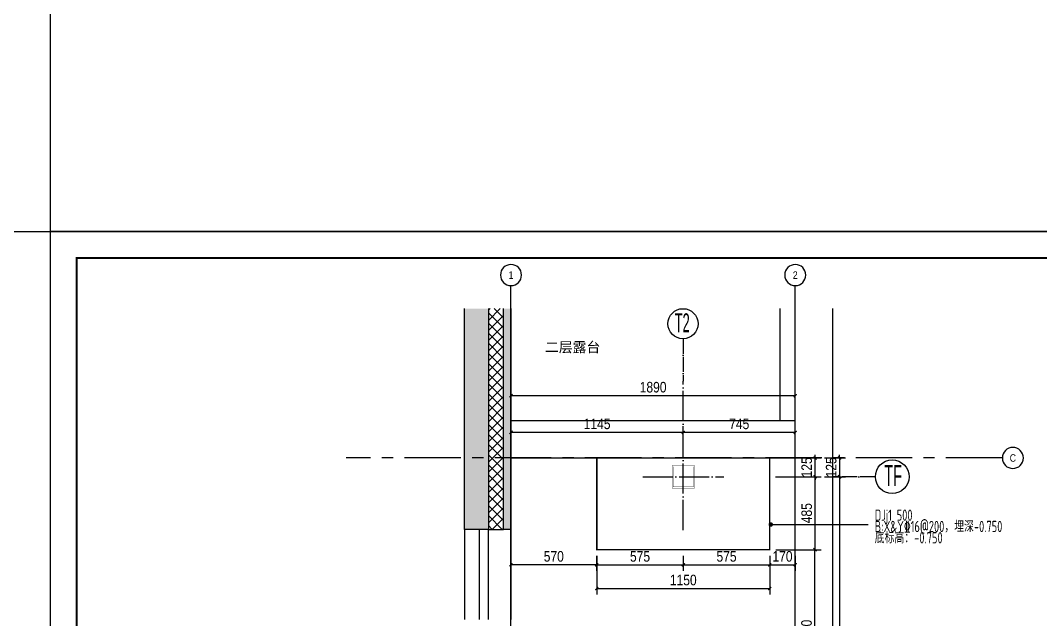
# Model space of a CAD drawing. Extents: x -40040 to 35635, y -182662 to -38118.
# Drawn here: x -9195 to -2412, y -90702 to -86717 of the extents above; entities that cross this region are included whole.
import ezdxf
from ezdxf.enums import TextEntityAlignment as Align

# ---------------------------------------------------------------- set-up
doc = ezdxf.new("R2010")
doc.units = 0
doc.header["$LTSCALE"] = 1000
doc.header["$MEASUREMENT"] = 0
doc.linetypes.add('CENTER', pattern=[2, 1.25, -0.25, 0.25, -0.25])
doc.linetypes.add('DOTE', pattern=[2.42, 2, -0.2, 0.02, -0.2])
doc.layers.add('_0', color=7, linetype='Continuous', lineweight=25)
for name, color, linetype in [('A', 163, 'CENTER'), ('A-ANNO-DIMS', 6, 'Continuous'), ('A-ANNO-NOTE', 4, 'Continuous'), ('A-FLOR-STRS', 54, 'Continuous'), ('A-FURN-PATT-251', 251, 'Continuous'), ('A-SECT-005', 5, 'Continuous'), ('A-WALL-FULL', 5, 'Continuous'), ('AXIS', 3, 'Continuous'), ('GL', 131, 'Continuous'), ('JC', 7, 'Continuous'), ('S-GRID-IDEN', 4, 'Continuous'), ('核对', 2, 'Continuous')]:
    doc.layers.add(name, color=color, linetype=linetype)
doc.layers.add('A-ANNO-NPLT', color=250, linetype='Continuous', plot=False)
doc.styles.add('DIM', font='ARIALN.TTF')
doc.styles.add('DIM_T3', font='ARIALN.TTF')
doc.styles.add('EN1', font='ARIALN.TTF')
doc.styles.get("Standard").update_dxf_attribs({"font": 'tssdengs.shx', "width": 0.7, "bigfont": 'tssdchn.shx'})
doc.dimstyles.new('_TCH_ARCH&&20', dxfattribs={"dimtxt": 70, "dimasz": 20, "dimexe": 40, "dimexo": 40, "dimgap": 20, "dimtad": 1, "dimdec": 0, "dimzin": 0, "dimdsep": 46, "dimtxsty": 'DIM_T3', "dimblk": 'ARCHTICK', "dimcen": 0.09, "dimclrd": 6, "dimclre": 6, "dimclrt": 6, "dimazin": 2, "dimtfac": 1, "dimtdec": 0, "dimtix": 1, "dimtmove": 2, "dimatfit": 3, "dimfxl": 100, "dimfxlon": 1, "dimtolj": 1, "dimtzin": 0, "dimarcsym": 0})

# ---------------------------------------------------------------- blocks, each defined once
blk = doc.blocks.new('basesisi')
at = {"layer": 'A-FURN-PATT-251'}
h = blk.add_hatch(color=256, dxfattribs=at)
h.dxf.hatch_style = 1
h.paths.add_polyline_path([(27933.4, -78267.1), (28093.4, -78267.1), (28093.4, -76798.2), (27933.4, -76798.2)])
h.paths.add_polyline_path([(28243.4, -76798.2), (28193.4, -76798.2), (28193.4, -78267.1), (28243.4, -78267.1)])
h = blk.add_hatch(dxfattribs=at)
h.set_pattern_fill('ANSI37', color=256, scale=30, angle=90)
h.set_pattern_definition([(135, (679382.045, -481348.93), (-33.6759605, -33.6759605), []), (225, (679382.045, -481348.93), (33.6759605, -33.6759605), [])])
h.paths.add_polyline_path([(28193.4, -76798.2), (28093.4, -76798.2), (28093.4, -78267.1), (28193.4, -78267.1)])
for p, q in [((27933.4, -78267.1), (27933.4, -78867.1)), ((28033.4, -78867.1), (28033.4, -78267.1)), ((28093.4, -78867.1), (28093.4, -78267.1)), ((28243.4, -78267.1), (28243.4, -78867.1))]:
    blk.add_line(p, q, dxfattribs=at)
for points in [[(28093.4, -76798.2), (28093.4, -78267.1), (27933.4, -78267.1), (27933.4, -76798.2)], [(28093.4, -76798.2), (28093.4, -78267.1), (28193.4, -78267.1), (28193.4, -76798.2)], [(28243.4, -76798.2), (28243.4, -78267.1), (28193.4, -78267.1), (28193.4, -76798.2)]]:
    blk.add_lwpolyline(points, dxfattribs=at)
blk = doc.blocks.new('_ArchTick')
at = {"color": 0, "linetype": 'ByBlock', "const_width": 0.4}
blk.add_lwpolyline([(-0.5, -0.5), (0.5, 0.5)], dxfattribs=at)
blk = doc.blocks.new('*D887')
at = {"layer": 'Defpoints', "color": 0, "transparency": 16777216}
for p in [(-4212.8, -115236.7), (-3912.3, -115236.7), (-4043.3, -116346.7)]:
    blk.add_point(p, dxfattribs=at)
at = {"layer": 'JC', "color": 6, "lineweight": -2, "transparency": 16777216}
for p, q in [((-4172.8, -115236.7), (-3872.3, -115236.7)), ((-3912.3, -116346.7), (-3912.3, -115236.7)), ((-4003.3, -116346.7), (-3872.3, -116346.7))]:
    blk.add_line(p, q, dxfattribs=at)
at = {"layer": 'JC', "color": 6, "lineweight": -2, "transparency": 16777216, "xscale": 20, "yscale": 20, "zscale": 20}
for p, rotation in [((-3912.3, -115236.7), 90), ((-3912.3, -116346.7), 270)]:
    blk.add_blockref('_ArchTick', p, dxfattribs=dict(at, rotation=rotation))
at = {"layer": 'JC', "color": 6, "transparency": 16777216, "insert": (-3968, -115791.7), "char_height": 70, "attachment_point": 5, "rotation": 90, "style": 'DIM_T3'}
blk.add_mtext('\\A1;1110', dxfattribs=at)
blk = doc.blocks.new('*D888')
at = {"layer": 'Defpoints', "color": 0, "transparency": 16777216}
for p in [(-4213.8, -114751.7), (-3911.3, -114751.7), (-4212.8, -115236.7)]:
    blk.add_point(p, dxfattribs=at)
at = {"layer": 'JC', "color": 6, "lineweight": -2, "transparency": 16777216}
for p, q in [((-4173.8, -114751.7), (-3871.3, -114751.7)), ((-3911.3, -115236.7), (-3911.3, -114751.7)), ((-4172.8, -115236.7), (-3871.3, -115236.7))]:
    blk.add_line(p, q, dxfattribs=at)
at = {"layer": 'JC', "color": 6, "lineweight": -2, "transparency": 16777216, "xscale": 20, "yscale": 20, "zscale": 20}
for p, rotation in [((-3911.3, -114751.7), 90), ((-3911.3, -115236.7), 270)]:
    blk.add_blockref('_ArchTick', p, dxfattribs=dict(at, rotation=rotation))
at = {"layer": 'JC', "color": 6, "transparency": 16777216, "insert": (-3967, -114994.2), "char_height": 70, "attachment_point": 5, "rotation": 90, "style": 'DIM_T3'}
blk.add_mtext('\\A1;485', dxfattribs=at)
blk = doc.blocks.new('*D889')
at = {"layer": 'Defpoints', "color": 0, "transparency": 16777216}
for p in [(-4212.8, -114626.7), (-3911.3, -114626.7), (-4213.8, -114751.7)]:
    blk.add_point(p, dxfattribs=at)
at = {"layer": 'JC', "color": 6, "lineweight": -2, "transparency": 16777216}
for p, q in [((-4172.8, -114626.7), (-3871.3, -114626.7)), ((-3911.3, -114626.7), (-3911.3, -114606.7)), ((-3911.3, -114751.7), (-3911.3, -114626.7)), ((-4173.8, -114751.7), (-3871.3, -114751.7)), ((-3911.3, -114751.7), (-3911.3, -114771.7))]:
    blk.add_line(p, q, dxfattribs=at)
at = {"layer": 'JC', "color": 6, "lineweight": -2, "transparency": 16777216, "xscale": 20, "yscale": 20, "zscale": 20}
for p, rotation in [((-3911.3, -114626.7), 270), ((-3911.3, -114751.7), 90)]:
    blk.add_blockref('_ArchTick', p, dxfattribs=dict(at, rotation=rotation))
at = {"layer": 'JC', "color": 6, "transparency": 16777216, "insert": (-3967, -114689.2), "char_height": 70, "attachment_point": 5, "rotation": 90, "style": 'DIM_T3'}
blk.add_mtext('\\A1;125', dxfattribs=at)
blk = doc.blocks.new('*D894')
at = {"layer": 'Defpoints', "color": 0, "transparency": 16777216}
for p in [(-5362.8, -115236.7), (-4212.8, -115236.7), (-4212.8, -115494.8)]:
    blk.add_point(p, dxfattribs=at)
at = {"layer": 'JC', "color": 6, "lineweight": -2, "transparency": 16777216}
for p, q in [((-5362.8, -115276.7), (-5362.8, -115534.8)), ((-4212.8, -115276.7), (-4212.8, -115534.8)), ((-5362.8, -115494.8), (-4212.8, -115494.8))]:
    blk.add_line(p, q, dxfattribs=at)
at = {"layer": 'JC', "color": 6, "lineweight": -2, "transparency": 16777216, "xscale": 20, "yscale": 20, "zscale": 20, "rotation": 180}
blk.add_blockref('_ArchTick', (-5362.8, -115494.8), dxfattribs=at)
at = {"layer": 'JC', "color": 6, "lineweight": -2, "transparency": 16777216, "xscale": 20, "yscale": 20, "zscale": 20}
blk.add_blockref('_ArchTick', (-4212.8, -115494.8), dxfattribs=at)
at = {"layer": 'JC', "color": 6, "transparency": 16777216, "insert": (-4787.8, -115439), "char_height": 70, "attachment_point": 5, "style": 'DIM_T3'}
blk.add_mtext('\\A1;1150', dxfattribs=at)
blk = doc.blocks.new('*D895')
at = {"layer": 'Defpoints', "color": 0, "transparency": 16777216}
for p in [(-4212.8, -115236.7), (-4043.3, -115236.7), (-4043.3, -115337.5)]:
    blk.add_point(p, dxfattribs=at)
at = {"layer": 'JC', "color": 6, "lineweight": -2, "transparency": 16777216}
for p, q in [((-4212.8, -115276.7), (-4212.8, -115377.5)), ((-4043.3, -115276.7), (-4043.3, -115377.5)), ((-4212.8, -115337.5), (-4043.3, -115337.5))]:
    blk.add_line(p, q, dxfattribs=at)
at = {"layer": 'JC', "color": 6, "lineweight": -2, "transparency": 16777216, "xscale": 20, "yscale": 20, "zscale": 20, "rotation": 180}
blk.add_blockref('_ArchTick', (-4212.8, -115337.5), dxfattribs=at)
at = {"layer": 'JC', "color": 6, "lineweight": -2, "transparency": 16777216, "xscale": 20, "yscale": 20, "zscale": 20}
blk.add_blockref('_ArchTick', (-4043.3, -115337.5), dxfattribs=at)
at = {"layer": 'JC', "color": 6, "transparency": 16777216, "insert": (-4128.1, -115281.7), "char_height": 70, "attachment_point": 5, "style": 'DIM_T3'}
blk.add_mtext('\\A1;170', dxfattribs=at)
blk = doc.blocks.new('*D873')
at = {"layer": 'Defpoints', "color": 0, "transparency": 16777216}
for p in [(-4787.3, -115236.7), (-5362.8, -115367.5), (-4787.3, -115337.5)]:
    blk.add_point(p, dxfattribs=at)
at = {"layer": 'JC', "color": 6, "lineweight": -2, "transparency": 16777216}
for p, q in [((-5362.8, -115327.5), (-5362.8, -115297.5)), ((-4787.3, -115276.7), (-4787.3, -115377.5)), ((-5362.8, -115337.5), (-4787.3, -115337.5))]:
    blk.add_line(p, q, dxfattribs=at)
at = {"layer": 'JC', "color": 6, "lineweight": -2, "transparency": 16777216, "xscale": 20, "yscale": 20, "zscale": 20, "rotation": 180}
blk.add_blockref('_ArchTick', (-5362.8, -115337.5), dxfattribs=at)
at = {"layer": 'JC', "color": 6, "lineweight": -2, "transparency": 16777216, "xscale": 20, "yscale": 20, "zscale": 20}
blk.add_blockref('_ArchTick', (-4787.3, -115337.5), dxfattribs=at)
at = {"layer": 'JC', "color": 6, "transparency": 16777216, "insert": (-5075.1, -115281.9), "char_height": 70, "attachment_point": 5, "style": 'DIM_T3'}
blk.add_mtext('\\A1;575', dxfattribs=at)
blk = doc.blocks.new('*D874')
at = {"layer": 'Defpoints', "color": 0, "transparency": 16777216}
for p in [(-4787.3, -115236.7), (-4212.8, -115251.6), (-4212.8, -115337.5)]:
    blk.add_point(p, dxfattribs=at)
at = {"layer": 'JC', "color": 6, "lineweight": -2, "transparency": 16777216}
for p, q in [((-4787.3, -115276.7), (-4787.3, -115377.5)), ((-4212.8, -115291.6), (-4212.8, -115377.5)), ((-4787.3, -115337.5), (-4212.8, -115337.5))]:
    blk.add_line(p, q, dxfattribs=at)
at = {"layer": 'JC', "color": 6, "lineweight": -2, "transparency": 16777216, "xscale": 20, "yscale": 20, "zscale": 20, "rotation": 180}
blk.add_blockref('_ArchTick', (-4787.3, -115337.5), dxfattribs=at)
at = {"layer": 'JC', "color": 6, "lineweight": -2, "transparency": 16777216, "xscale": 20, "yscale": 20, "zscale": 20}
blk.add_blockref('_ArchTick', (-4212.8, -115337.5), dxfattribs=at)
at = {"layer": 'JC', "color": 6, "transparency": 16777216, "insert": (-4500.1, -115281.9), "char_height": 70, "attachment_point": 5, "style": 'DIM_T3'}
blk.add_mtext('\\A1;575', dxfattribs=at)
blk = doc.blocks.new('*D850')
at = {"layer": 'Defpoints', "color": 0, "transparency": 16777216}
for p in [(-4043.3, -114212.3), (-5933.3, -114626.7), (-4043.3, -114626.7)]:
    blk.add_point(p, dxfattribs=at)
at = {"layer": 'JC', "color": 6, "lineweight": -2, "transparency": 16777216}
for p, q in [((-5933.3, -114586.7), (-5933.3, -114172.3)), ((-5933.3, -114212.3), (-4043.3, -114212.3)), ((-4043.3, -114586.7), (-4043.3, -114172.3))]:
    blk.add_line(p, q, dxfattribs=at)
at = {"layer": 'JC', "color": 6, "lineweight": -2, "transparency": 16777216, "xscale": 20, "yscale": 20, "zscale": 20, "rotation": 180}
blk.add_blockref('_ArchTick', (-5933.3, -114212.3), dxfattribs=at)
at = {"layer": 'JC', "color": 6, "lineweight": -2, "transparency": 16777216, "xscale": 20, "yscale": 20, "zscale": 20}
blk.add_blockref('_ArchTick', (-4043.3, -114212.3), dxfattribs=at)
at = {"layer": 'JC', "color": 6, "transparency": 16777216, "insert": (-4988.3, -114156.6), "char_height": 70, "attachment_point": 5, "style": 'DIM_T3'}
blk.add_mtext('\\A1;1890', dxfattribs=at)
blk = doc.blocks.new('*D846')
at = {"layer": 'Defpoints', "color": 0, "transparency": 16777216}
for p in [(-5933.3, -115236.7), (-5363.8, -115236.7), (-5933.3, -115337.5)]:
    blk.add_point(p, dxfattribs=at)
at = {"layer": '核对', "color": 6, "lineweight": -2, "transparency": 16777216}
for p, q in [((-5933.3, -115276.7), (-5933.3, -115377.5)), ((-5363.8, -115276.7), (-5363.8, -115377.5)), ((-5363.8, -115337.5), (-5933.3, -115337.5))]:
    blk.add_line(p, q, dxfattribs=at)
at = {"layer": '核对', "color": 6, "lineweight": -2, "transparency": 16777216, "xscale": 20, "yscale": 20, "zscale": 20, "rotation": 180}
blk.add_blockref('_ArchTick', (-5933.3, -115337.5), dxfattribs=at)
at = {"layer": '核对', "color": 6, "lineweight": -2, "transparency": 16777216, "xscale": 20, "yscale": 20, "zscale": 20}
blk.add_blockref('_ArchTick', (-5363.8, -115337.5), dxfattribs=at)
at = {"layer": '核对', "color": 6, "transparency": 16777216, "insert": (-5648.6, -115281.7), "char_height": 70, "attachment_point": 5, "style": 'DIM_T3'}
blk.add_mtext('\\A1;570', dxfattribs=at)
blk = doc.blocks.new('*D840')
at = {"layer": 'Defpoints', "color": 0, "transparency": 16777216}
for p in [(-4212.8, -114626.7), (-4213.8, -114751.7), (-3748.4, -114751.7)]:
    blk.add_point(p, dxfattribs=at)
at = {"layer": '核对', "color": 6, "lineweight": -2, "transparency": 16777216}
for p, q in [((-3848.4, -114626.7), (-3708.4, -114626.7)), ((-3748.4, -114626.7), (-3748.4, -114606.7)), ((-3748.4, -114626.7), (-3748.4, -114751.7)), ((-3848.4, -114751.7), (-3708.4, -114751.7)), ((-3748.4, -114751.7), (-3748.4, -114771.7))]:
    blk.add_line(p, q, dxfattribs=at)
at = {"layer": '核对', "color": 6, "lineweight": -2, "transparency": 16777216, "xscale": 20, "yscale": 20, "zscale": 20}
for p, rotation in [((-3748.4, -114626.7), 270), ((-3748.4, -114751.7), 90)]:
    blk.add_blockref('_ArchTick', p, dxfattribs=dict(at, rotation=rotation))
at = {"layer": '核对', "color": 6, "transparency": 16777216, "insert": (-3804.1, -114689.2), "char_height": 70, "attachment_point": 5, "rotation": 90, "style": 'DIM_T3'}
blk.add_mtext('\\A1;125', dxfattribs=at)
blk = doc.blocks.new('*D841')
at = {"layer": 'Defpoints', "color": 0, "transparency": 16777216}
for p in [(-4213.8, -114751.7), (-3748.4, -116921.7), (-3748.4, -116921.7)]:
    blk.add_point(p, dxfattribs=at)
at = {"layer": '核对', "color": 6, "lineweight": -2, "transparency": 16777216}
for p, q in [((-3848.4, -114751.7), (-3708.4, -114751.7)), ((-3748.4, -114751.7), (-3748.4, -116921.7)), ((-3748.4, -116921.7), (-3788.4, -116921.7))]:
    blk.add_line(p, q, dxfattribs=at)
at = {"layer": '核对', "color": 6, "lineweight": -2, "transparency": 16777216, "xscale": 20, "yscale": 20, "zscale": 20}
for p, rotation in [((-3748.4, -114751.7), 90), ((-3748.4, -116921.7), 270)]:
    blk.add_blockref('_ArchTick', p, dxfattribs=dict(at, rotation=rotation))
at = {"layer": '核对', "color": 6, "transparency": 16777216, "insert": (-3804.1, -115836.7), "char_height": 70, "attachment_point": 5, "rotation": 90, "style": 'DIM_T3'}
blk.add_mtext('\\A1;2170', dxfattribs=at)
blk = doc.blocks.new('*D901')
at = {"layer": 'Defpoints', "color": 0, "transparency": 16777216}
for p in [(-4787.8, -114456.2), (-5933.3, -114626.7), (-4787.8, -114626.7)]:
    blk.add_point(p, dxfattribs=at)
at = {"layer": '核对', "color": 6, "lineweight": -2, "transparency": 16777216}
for p, q in [((-5933.3, -114556.2), (-5933.3, -114416.2)), ((-4787.8, -114556.2), (-4787.8, -114416.2)), ((-5933.3, -114456.2), (-4787.8, -114456.2))]:
    blk.add_line(p, q, dxfattribs=at)
at = {"layer": '核对', "color": 6, "lineweight": -2, "transparency": 16777216, "xscale": 20, "yscale": 20, "zscale": 20, "rotation": 180}
blk.add_blockref('_ArchTick', (-5933.3, -114456.2), dxfattribs=at)
at = {"layer": '核对', "color": 6, "lineweight": -2, "transparency": 16777216, "xscale": 20, "yscale": 20, "zscale": 20}
blk.add_blockref('_ArchTick', (-4787.8, -114456.2), dxfattribs=at)
at = {"layer": '核对', "color": 6, "transparency": 16777216, "insert": (-5360.6, -114400.4), "char_height": 70, "attachment_point": 5, "style": 'DIM_T3'}
blk.add_mtext('\\A1;1145', dxfattribs=at)
blk = doc.blocks.new('*D902')
at = {"layer": 'Defpoints', "color": 0, "transparency": 16777216}
for p in [(-4043.3, -114456.2), (-4043.3, -114456.2), (-4787.8, -114626.7)]:
    blk.add_point(p, dxfattribs=at)
at = {"layer": '核对', "color": 6, "lineweight": -2, "transparency": 16777216}
for p, q in [((-4787.8, -114556.2), (-4787.8, -114416.2)), ((-4043.3, -114456.2), (-4043.3, -114416.2)), ((-4787.8, -114456.2), (-4043.3, -114456.2))]:
    blk.add_line(p, q, dxfattribs=at)
at = {"layer": '核对', "color": 6, "lineweight": -2, "transparency": 16777216, "xscale": 20, "yscale": 20, "zscale": 20, "rotation": 180}
blk.add_blockref('_ArchTick', (-4787.8, -114456.2), dxfattribs=at)
at = {"layer": '核对', "color": 6, "lineweight": -2, "transparency": 16777216, "xscale": 20, "yscale": 20, "zscale": 20}
blk.add_blockref('_ArchTick', (-4043.3, -114456.2), dxfattribs=at)
at = {"layer": '核对', "color": 6, "transparency": 16777216, "insert": (-4415.6, -114400.6), "char_height": 70, "attachment_point": 5, "style": 'DIM_T3'}
blk.add_mtext('\\A1;745', dxfattribs=at)
blk = doc.blocks.new('alsidufhasdf')
at = {"layer": 'A-ANNO-NOTE', "const_width": 12.5, "flags": 128}
blk.add_lwpolyline([(-69970.8, -65800.3), (-69970.8, -51475.3), (-80015.8, -51475.3), (-80015.8, -65800.3)], close=True, dxfattribs=at)
at = {"layer": 'A-ANNO-NPLT'}
blk.add_lwpolyline([(-69795.8, -66000.3), (-69795.8, -51300.3), (-80190.8, -51300.3), (-80190.8, -66000.3)], close=True, dxfattribs=at)
blk = doc.blocks.new('TAG-COL')
blk.add_circle((0, 0), 4)
at = {"style": 'EN1'}
blk.add_attdef('NO', text='', height=2.19, dxfattribs=at).set_placement((0.01, 0.01), align=Align.MIDDLE_CENTER)
blk = doc.blocks.new('00')
at = {"layer": 'A', "ltscale": 0.3}
for p, q in [((28518.3, -127585.9), (28518.3, -113480.5)), ((30408.3, -127585.9), (30408.3, -113480.5)), ((31785.3, -114626.7), (27422.7, -114626.7))]:
    blk.add_line(p, q, dxfattribs=at)
at = {"layer": 'S-GRID-IDEN'}
ref = blk.add_blockref('TAG-COL', (28518.4, -113410.5), dxfattribs=dict(at, xscale=-17.5, yscale=17.5, zscale=17.5, rotation=179.9287525087452))
ref.add_attrib('NO', '1', dxfattribs={"layer": '0', "height": 50, "rotation": 359.92875, "style": 'EN1'}).set_placement((28518.4, -113410.7), align=Align.MIDDLE_CENTER)
ref = blk.add_blockref('TAG-COL', (30408.4, -113410.5), dxfattribs=dict(at, xscale=-17.5, yscale=17.5, zscale=17.5, rotation=179.9287525087452))
ref.add_attrib('NO', '2', dxfattribs={"layer": '0', "height": 50, "rotation": 359.92875, "style": 'EN1'}).set_placement((30408.4, -113410.7), align=Align.MIDDLE_CENTER)
ref = blk.add_blockref('TAG-COL', (31855.3, -114626.8), dxfattribs=dict(at, xscale=-17.5, yscale=17.5, zscale=17.5, rotation=179.9287525087452))
ref.add_attrib('NO', 'C', dxfattribs={"layer": '0', "height": 50, "rotation": 359.92875, "style": 'EN1'}).set_placement((31855.3, -114627), align=Align.MIDDLE_CENTER)
blk = doc.blocks.new('TZ')
at = {"layer": 'GL', "color": 3, "linetype": 'DOTE', "ltscale": 0.05}
for p, q in [((14716.3, -113834), (14716.3, -114116.7)), ((15995, -114751.7), (15712.3, -114751.7))]:
    blk.add_line(p, q, dxfattribs=at)
at = {"layer": 'GL', "color": 3}
for centre, radius in [((14716.3, -113734), 100), ((16107, -114751.7), 112)]:
    blk.add_circle(centre, radius, dxfattribs=at)
at = {"layer": 'GL', "color": 3, "style": 'DIM_T3', "width": 0.6}
for s, height, p in [('T2', 125, (14660.7, -113790.3)), ('TF', 140, (16054.6, -114814))]:
    blk.add_text(s, height=height, dxfattribs=at).set_placement(p)
blk = doc.blocks.new('JC20260725')
at = {"layer": 'AXIS', "color": 2, "linetype": 'DOTE', "ltscale": 0.1}
for p, q in [((-4787.3, -115106), (-4787.3, -114116.7)), ((-5057.3, -114751.7), (-4517.3, -114751.7))]:
    blk.add_line(p, q, dxfattribs=at)
at = {"layer": 'GL', "color": 3, "const_width": 2}
for points in [[(-4862.3, -114676.7), (-4712.3, -114676.7), (-4712.3, -114826.7), (-4862.3, -114826.7)], [(-4854.3, -114684.7), (-4720.3, -114684.7), (-4720.3, -114818.7), (-4854.3, -114818.7)]]:
    blk.add_lwpolyline(points, close=True, dxfattribs=at)
at = {"layer": 'GL', "color": 7, "const_width": 15}
blk.add_lwpolyline([(-4213.3, -115069.6, 1), (-4198.3, -115069.6, 1)], format="xyb", close=True, dxfattribs=at)
at = {"layer": 'JC', "color": 7}
blk.add_line((-4205.8, -115069.6), (-3557.3, -115069.6), dxfattribs=at)
at = {"layer": 'JC', "color": 2, "const_width": 10}
blk.add_lwpolyline([(-5362.8, -115236.7), (-4212.8, -115236.7), (-4212.8, -114626.7), (-5362.8, -114626.7)], close=True, dxfattribs=at)
at = {"layer": 'JC', "color": 7, "width": 0.7}
for s, p in [('DJj1 500', (-3514.9, -115044.9)), ('B:X&Y%%13216@200，埋深-0.750', (-3514.9, -115119.9)), ('底标高：-0.750', (-3514.9, -115194.9))]:
    blk.add_text(s, height=75, dxfattribs=at).set_placement(p)
at = {"layer": 'JC', "color": 2}
for base, p1, p2, override, picture, middle in [((-4043.3, -114212.3), (-5933.3, -114626.7), (-4043.3, -114626.7), {"dimfxl": 1.5, "dimfxlon": 0}, '*D850', (-4988.3, -114156.6)), ((-4787.320333, -115337.48877), (-5362.820332, -115367.48877), (-4787.320333, -115236.749782), {"dimexo": 40, "dimfxl": 1.5, "dimfxlon": 0}, '*D873', (-5075.070333, -115281.891908)), ((-4212.8, -115494.8), (-5362.8, -115236.7), (-4212.8, -115236.7), {"dimexo": 40, "dimfxl": 1.5, "dimfxlon": 0}, '*D894', (-4787.8, -115439)), ((-4212.820332, -115337.48877), (-4787.320333, -115236.749782), (-4212.820332, -115251.606851), {"dimexo": 40, "dimfxl": 1.5, "dimfxlon": 0}, '*D874', (-4500.070333, -115281.891908)), ((-4043.3203325, -115337.4887698), (-4212.8203325, -115236.698655), (-4043.3203325, -115236.7497821), {"dimexo": 40, "dimfxl": 1.5, "dimfxlon": 0}, '*D895', (-4128.0703325, -115281.7486607))]:
    dim = blk.add_linear_dim(base=base, p1=p1, p2=p2, dimstyle='_TCH_ARCH&&20', override=override, dxfattribs=at)
    dim.commit()
    dim.dimension.update_dxf_attribs({"geometry": picture, "text_midpoint": middle})
for base, p1, p2, picture, middle in [((-3911.3, -114626.7), (-4213.8, -114751.7), (-4212.8, -114626.7), '*D889', (-3967, -114689.2)), ((-3911.3, -114751.7), (-4212.8, -115236.7), (-4213.8, -114751.7), '*D888', (-3967, -114994.2)), ((-3912.3, -115236.7), (-4043.3, -116346.7), (-4212.8, -115236.7), '*D887', (-3968, -115791.7))]:
    dim = blk.add_linear_dim(base=base, p1=p1, p2=p2, angle=90, dimstyle='_TCH_ARCH&&20', override={"dimexo": 40, "dimfxl": 1.5, "dimfxlon": 0}, dxfattribs=at)
    dim.commit()
    dim.dimension.update_dxf_attribs({"geometry": picture, "text_midpoint": middle})
at = {"layer": '核对'}
for base, p1, p2, picture, middle in [((-4787.8203325, -114456.1603014), (-5933.3203325, -114626.7497821), (-4787.8203325, -114626.7497821), '*D901', (-5360.5703325, -114400.4201923)), ((-4043.3203325, -114456.1603014), (-4787.8203325, -114626.7497821), (-4043.3203325, -114456.1603014), '*D902', (-4415.5703325, -114400.5634392)), ((-5933.3203325, -115337.4887698), (-5363.8203324, -115236.7497821), (-5933.3203325, -115236.7497821), '*D846', (-5648.5703324, -115281.7486607))]:
    dim = blk.add_linear_dim(base=base, p1=p1, p2=p2, dimstyle='_TCH_ARCH&&20', dxfattribs=at)
    dim.commit()
    dim.dimension.update_dxf_attribs({"geometry": picture, "text_midpoint": middle})
for base, p1, p2, picture, middle in [((-3748.4, -114751.7), (-4212.8, -114626.7), (-4213.8, -114751.7), '*D840', (-3804.1, -114689.2)), ((-3748.4, -116921.7), (-4213.8, -114751.7), (-3748.4, -116921.7), '*D841', (-3804.1, -115836.7))]:
    dim = blk.add_linear_dim(base=base, p1=p1, p2=p2, angle=90, dimstyle='_TCH_ARCH&&20', dxfattribs=at)
    dim.commit()
    dim.dimension.update_dxf_attribs({"geometry": picture, "text_midpoint": middle})

msp = doc.modelspace()

# ---------------------------------------------------------------- linework, layer by layer
at = {"layer": 'A-FLOR-STRS'}
for p, q in [((-4143.3, -89376.7), (-4143.3, -88632.9)), ((-4043.3, -102768.4), (-4043.3, -88632.9)), ((-3793.3, -102768.4), (-3793.3, -88632.9)), ((-5933.3, -89376.7), (-5088.3, -89376.7)), ((-4488.3, -89376.7), (-4043.3, -89376.7)), ((-5933.3, -89626.7), (-4043.3, -89626.7))]:
    msp.add_line(p, q, dxfattribs=at)
at = {"layer": 'A-FURN-PATT-251'}
for p, q in [((-8997.1, -38120.4), (-8997.1, -182662.1)), ((-28997.1, -88120.4), (35635.1, -88120.4))]:
    msp.add_line(p, q, dxfattribs=at)
at = {"layer": 'A-SECT-005', "color": 2}
for p, q in [((-5088.3, -89376.7), (-4488.3, -89376.7)), ((-4813.3, -89376.7), (-4763.3, -89376.7)), ((-5088.3, -89626.7), (-4488.3, -89626.7))]:
    msp.add_line(p, q, dxfattribs=at)
at = {"layer": 'A-WALL-FULL'}
msp.add_line((-5933.3, -95031.7), (-5933.3, -88632.9), dxfattribs=at)

# ---------------------------------------------------------------- block references
at = {"layer": '_0', "color": 6}
msp.add_blockref('basesisi', (-34176.7, -11834.7), dxfattribs=at)
at = {"layer": 'A-ANNO-DIMS', "xscale": 1.010204081632657, "yscale": 1.010204081632657, "zscale": 1.010204081632657}
msp.add_blockref('alsidufhasdf', (72012, -36296.7), dxfattribs=at)
at = {"layer": 'GL'}
msp.add_blockref('TZ', (-19505.6, 25000), dxfattribs=at)
at = {"layer": 'JC', "color": 2}
msp.add_blockref('JC20260725', (0, 25000), dxfattribs=at)
at = {"layer": '核对', "color": 2}
msp.add_blockref('00', (-34451.6, 25000), dxfattribs=at)

# ---------------------------------------------------------------- texts
at = {"layer": 'A-ANNO-NOTE', "insert": (-5707.2, -88856.1), "char_height": 67.5, "width": 711.432, "attachment_point": 1, "style": 'DIM'}
msp.add_mtext('{\\fSimSun|b0|i0|c134|p2;二层露台}', dxfattribs=at)

doc.saveas('drawing.dxf')
